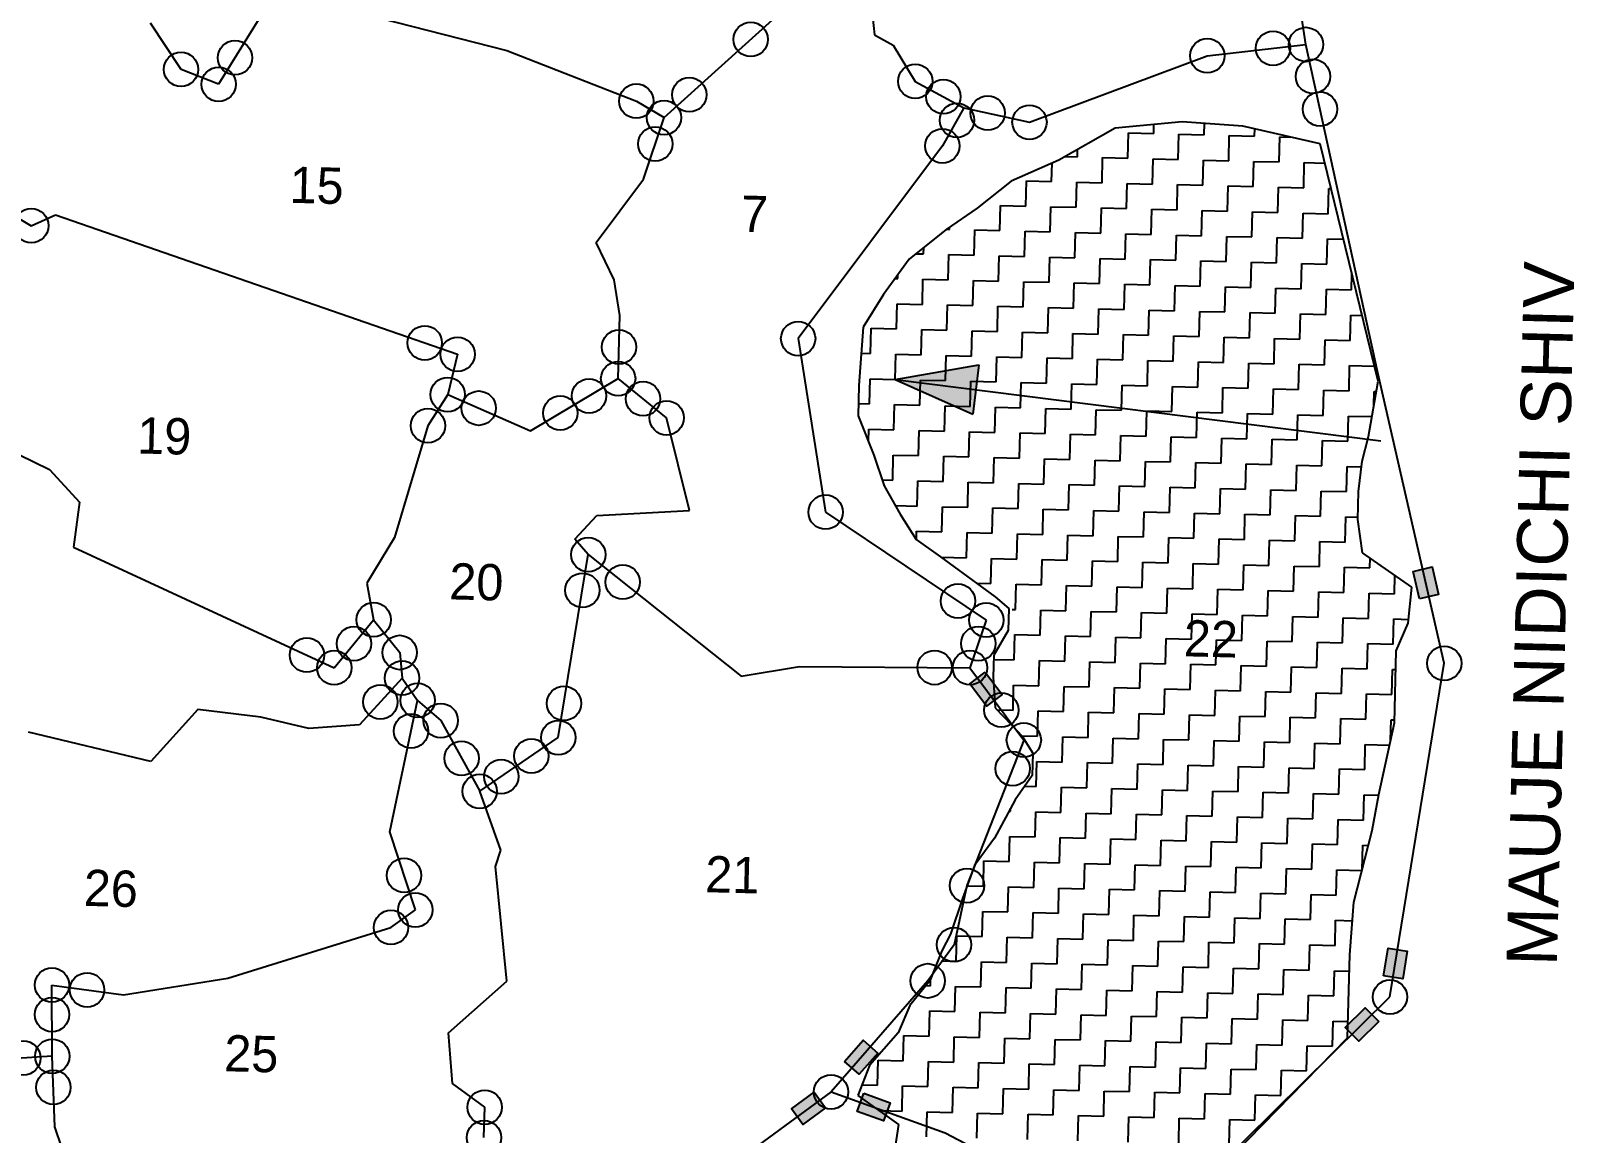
# Model space of a CAD drawing. Header units: metres. Extents: x 281733 to 284660, y 2048347 to 2052315.
# Drawn here: x 283250 to 283877, y 2049928 to 2050376 of the extents above; entities that cross this region are included whole.
import ezdxf
from ezdxf.enums import TextEntityAlignment as Align

# ---------------------------------------------------------------- set-up
doc = ezdxf.new("R2010")
doc.units = ezdxf.units.M
doc.header["$MEASUREMENT"] = 0
for name, color, linetype in [('POLY_HATCH', 12, 'Continuous'), ('POLY_PARCEL', 6, 'Continuous'), ('TEXT_MAPOUT', 7, 'Continuous'), ('TEXT_PARCEL', 7, 'Continuous'), ('V_BOUND_LINE', 7, 'Continuous')]:
    doc.layers.add(name, color=color, linetype=linetype)
doc.styles.get("Standard").update_dxf_attribs({"font": 'arial.ttf'})
doc.styles.add('TEXT_MAP', font='', dxfattribs={"height": 2.5})
doc.styles.get('TEXT_MAP').set_extended_font_data('Kruti Dev 050')

msp = doc.modelspace()

# ---------------------------------------------------------------- hatches: boundary and pattern name
h = msp.add_hatch(color=256)
h.paths.add_polyline_path([(283633.95, 2050229.92), (283635.22, 2050239.93), (283601.24, 2050234.07)])
h.paths.add_polyline_path([(283601.24, 2050234.07), (283632.68, 2050219.92), (283633.95, 2050229.92)])
for points in [[(283819.15, 2050157.92), (283811.47, 2050156.16), (283814.01, 2050145.05), (283821.7, 2050146.81)], [(283638.27, 2050101.41), (283644.59, 2050106.12), (283637.77, 2050115.25), (283631.45, 2050110.54)], [(283809.07, 2050002.03), (283801.29, 2050003.29), (283799.46, 2049992.04), (283807.24, 2049990.78)], [(283783.89, 2049971.05), (283789.43, 2049965.44), (283797.54, 2049973.44), (283792.01, 2049979.05)], [(283594.13, 2049960.65), (283588.19, 2049965.83), (283580.7, 2049957.24), (283586.64, 2049952.06)], [(283559.09, 2049937.99), (283563.76, 2049931.63), (283572.94, 2049938.38), (283568.28, 2049944.73)], [(283596.51, 2049933.09), (283599.16, 2049940.51), (283588.43, 2049944.35), (283585.78, 2049936.92)]]:
    msp.add_hatch(color=256).paths.add_polyline_path(points)

# ---------------------------------------------------------------- linework, layer by layer
for points in [[(283601.24, 2050234.07), (283635.22, 2050239.93)], [(283635.22, 2050239.93), (283632.68, 2050219.92)], [(283601.24, 2050234.07), (283798.31, 2050209.09)], [(283601.24, 2050234.07), (283632.68, 2050219.92)]]:
    msp.add_lwpolyline(points)
for points in [[(283814.01, 2050145.05), (283811.47, 2050156.16), (283819.15, 2050157.92), (283821.7, 2050146.81)], [(283637.77, 2050115.25), (283644.59, 2050106.12), (283638.27, 2050101.41), (283631.45, 2050110.54)], [(283799.46, 2049992.04), (283801.29, 2050003.29), (283809.07, 2050002.03), (283807.24, 2049990.78)], [(283797.54, 2049973.44), (283789.43, 2049965.44), (283783.89, 2049971.05), (283792.01, 2049979.05)], [(283580.7, 2049957.24), (283588.19, 2049965.83), (283594.13, 2049960.65), (283586.64, 2049952.06)], [(283572.94, 2049938.38), (283563.76, 2049931.63), (283559.09, 2049937.99), (283568.28, 2049944.73)], [(283588.43, 2049944.35), (283599.16, 2049940.51), (283596.51, 2049933.09), (283585.78, 2049936.92)]]:
    msp.add_lwpolyline(points, close=True)
for centre in [(283542.57, 2050372.02), (283333.26, 2050364.57), (283727.9, 2050365.39), (283754.6, 2050368.44), (283767.9, 2050369.97), (283311.35, 2050359.87), (283326.62, 2050353.83), (283609.35, 2050355.02), (283770.74, 2050357.02), (283496.17, 2050346.98), (283517.65, 2050349.56), (283620.81, 2050348.78), (283507.39, 2050340.3), (283626.29, 2050339.23), (283638.78, 2050342.13), (283773.64, 2050343.76), (283655.73, 2050338.43), (283503.82, 2050329.61), (283620.38, 2050328.82), (283250.56, 2050296.43), (283410.3, 2050248.87), (283489.1, 2050247.18), (283561.84, 2050250.62), (283423.59, 2050244.26), (283488.78, 2050234.37), (283419.58, 2050227.91), (283476.97, 2050227.35), (283498.89, 2050226.18), (283432.2, 2050222.38), (283465.28, 2050220.4), (283411.55, 2050215.27), (283508.43, 2050218.45), (283572.96, 2050180.18), (283476.65, 2050162.93), (283490.64, 2050151.79), (283474.29, 2050148.5), (283626.67, 2050144.12), (283389.53, 2050136.51), (283638.2, 2050136.38), (283381.54, 2050126.79), (283634.92, 2050126.85), (283362.43, 2050122.16), (283400.12, 2050123.22), (283373.52, 2050117.03), (283617.19, 2050117.13), (283631.54, 2050117.02), (283824.06, 2050118.83), (283401.1, 2050112.84), (283392.29, 2050103.17), (283407.37, 2050103.79), (283466.76, 2050102.54), (283416.78, 2050095.6), (283644.33, 2050099.87), (283404.75, 2050091.34), (283464.49, 2050088.7), (283653.43, 2050087.68), (283425.2, 2050080.29), (283453.55, 2050081.22), (283648.89, 2050076.08), (283441.3, 2050072.86), (283432.57, 2050066.89), (283401.91, 2050032.76), (283630.34, 2050028.63), (283406.46, 2050018.77), (283396.56, 2050011.62), (283625.1, 2050004.6), (283258.96, 2049988.26), (283614.45, 2049989.97), (283273.25, 2049986.3), (283802.05, 2049983.42), (283259.01, 2049976.29), (283247.35, 2049958.65), (283259.07, 2049959.37), (283259.57, 2049946.73), (283575.18, 2049944.9), (283434.61, 2049938.68), (283434.3, 2049926.35)]:
    msp.add_circle(centre, 6.97)
at = {"layer": 'POLY_HATCH'}
for p, q in [((283690.52, 2050335.95), (283667.67, 2050323.01)), ((283717.63, 2050338.64), (283690.52, 2050335.95)), ((283742.37, 2050336.89), (283717.63, 2050338.64)), ((283773.73, 2050329.63), (283742.37, 2050336.89)), ((283797.21, 2050233.34), (283773.73, 2050329.63)), ((283667.67, 2050323.01), (283648.3, 2050314.5)), ((283648.3, 2050314.5), (283634.51, 2050303.58)), ((283634.51, 2050303.58), (283621.9, 2050294.9)), ((283621.9, 2050294.9), (283606.95, 2050282.89)), ((283606.95, 2050282.89), (283596.45, 2050268.52)), ((283596.45, 2050268.52), (283588.23, 2050255.21)), ((283588.23, 2050255.21), (283586.51, 2050231.61)), ((283793.26, 2050210.92), (283797.21, 2050233.34)), ((283586.51, 2050231.61), (283586.19, 2050219.24)), ((283586.19, 2050219.24), (283592.55, 2050203.31)), ((283790.76, 2050200.85), (283793.26, 2050210.92)), ((283592.55, 2050203.31), (283596.74, 2050190.82)), ((283789.32, 2050188.51), (283790.76, 2050200.85)), ((283596.74, 2050190.82), (283603.21, 2050179.4)), ((283789.03, 2050177.25), (283789.32, 2050188.51)), ((283603.21, 2050179.4), (283609.71, 2050169.11)), ((283790.94, 2050163.7), (283789.03, 2050177.25)), ((283609.71, 2050169.11), (283619.67, 2050162.1)), ((283619.67, 2050162.1), (283630.73, 2050153.94)), ((283810.87, 2050149.68), (283790.94, 2050163.7)), ((283630.73, 2050153.94), (283641.79, 2050145.78)), ((283641.79, 2050145.78), (283647.31, 2050141.14)), ((283809.37, 2050135.08), (283810.87, 2050149.68)), ((283647.31, 2050141.14), (283647.08, 2050132.13)), ((283804.59, 2050123.95), (283809.37, 2050135.08)), ((283647.08, 2050132.13), (283641.2, 2050122.15)), ((283641.2, 2050122.15), (283640.97, 2050113.15)), ((283803.85, 2050094.69), (283804.59, 2050123.95)), ((283640.97, 2050113.15), (283641.78, 2050100.74)), ((283641.78, 2050100.74), (283648.37, 2050093.82)), ((283648.37, 2050093.82), (283652.76, 2050089.21)), ((283652.76, 2050089.21), (283657.09, 2050082.34)), ((283797.48, 2050065.58), (283803.85, 2050094.69)), ((283657.09, 2050082.34), (283656.86, 2050073.34)), ((283656.86, 2050073.34), (283649.85, 2050063.39)), ((283794.86, 2050051.01), (283797.48, 2050065.58)), ((283649.85, 2050063.39), (283641.58, 2050047.83)), ((283641.58, 2050047.83), (283633.41, 2050036.78)), ((283787.37, 2050021.93), (283794.86, 2050051.01)), ((283633.41, 2050036.78), (283628.57, 2050023.39)), ((283628.57, 2050023.39), (283623.7, 2050008.88)), ((283785.7, 2050000.58), (283787.37, 2050021.93)), ((283623.7, 2050008.88), (283620.15, 2050002.21)), ((283620.15, 2050002.21), (283615.33, 2049989.95)), ((283784.85, 2049966.82), (283785.7, 2050000.58)), ((283615.33, 2049989.95), (283607.2, 2049980.02)), ((283607.2, 2049980.02), (283602.41, 2049968.88)), ((283602.41, 2049968.88), (283590.81, 2049955.67)), ((283706.22, 2049886.62), (283784.85, 2049966.82)), ((283590.81, 2049955.67), (283585.99, 2049943.4)), ((283585.99, 2049943.4), (283602.6, 2049931.73)), ((283602.6, 2049931.73), (283601.25, 2049922.75))]:
    msp.add_line(p, q, dxfattribs=at)
at = {"layer": 'POLY_HATCH', "linetype": 'Continuous'}
for p, q in [((283695.65, 2050323.84), (283695.91, 2050334.07)), ((283695.91, 2050334.07), (283706.14, 2050333.81)), ((283706.14, 2050333.81), (283706.23, 2050337.51)), ((283716.11, 2050323.32), (283716.37, 2050333.55)), ((283716.37, 2050333.55), (283726.6, 2050333.29)), ((283726.6, 2050333.29), (283726.72, 2050338)), ((283747.07, 2050332.78), (283747.14, 2050335.79)), ((283675.18, 2050324.35), (283675.26, 2050327.31)), ((283736.58, 2050322.8), (283736.83, 2050333.03)), ((283736.83, 2050333.03), (283747.07, 2050332.78)), ((283757.04, 2050322.29), (283757.3, 2050332.52)), ((283757.3, 2050332.52), (283761.75, 2050332.41)), ((283664.69, 2050314.38), (283664.88, 2050321.79)), ((283670.25, 2050324.48), (283675.18, 2050324.35)), ((283685.16, 2050313.86), (283685.42, 2050324.09)), ((283685.42, 2050324.09), (283695.65, 2050323.84)), ((283705.62, 2050313.35), (283705.88, 2050323.58)), ((283705.88, 2050323.58), (283716.11, 2050323.32)), ((283726.09, 2050312.83), (283726.34, 2050323.06)), ((283726.34, 2050323.06), (283736.58, 2050322.8)), ((283746.55, 2050312.31), (283746.81, 2050322.54)), ((283746.81, 2050322.54), (283757.04, 2050322.29)), ((283767.01, 2050311.8), (283767.27, 2050322.03)), ((283767.27, 2050322.03), (283775.63, 2050321.82)), ((283654.2, 2050304.4), (283654.46, 2050314.64)), ((283654.46, 2050314.64), (283664.69, 2050314.38)), ((283674.67, 2050303.89), (283674.93, 2050314.12)), ((283674.93, 2050314.12), (283685.16, 2050313.86)), ((283695.13, 2050303.37), (283695.39, 2050313.6)), ((283695.39, 2050313.6), (283705.62, 2050313.35)), ((283715.6, 2050302.86), (283715.85, 2050313.09)), ((283715.85, 2050313.09), (283726.09, 2050312.83)), ((283736.06, 2050302.34), (283736.32, 2050312.57)), ((283736.32, 2050312.57), (283746.55, 2050312.31)), ((283756.52, 2050301.82), (283756.78, 2050312.05)), ((283756.78, 2050312.05), (283767.01, 2050311.8)), ((283776.99, 2050301.31), (283777.25, 2050311.54)), ((283777.25, 2050311.54), (283778.14, 2050311.52)), ((283643.71, 2050294.43), (283643.97, 2050304.66)), ((283643.97, 2050304.66), (283654.2, 2050304.4)), ((283664.18, 2050293.91), (283664.44, 2050304.15)), ((283664.44, 2050304.15), (283674.67, 2050303.89)), ((283684.64, 2050293.4), (283684.9, 2050303.63)), ((283684.9, 2050303.63), (283695.13, 2050303.37)), ((283705.11, 2050292.88), (283705.36, 2050303.11)), ((283705.36, 2050303.11), (283715.6, 2050302.86)), ((283725.57, 2050292.36), (283725.83, 2050302.6)), ((283725.83, 2050302.6), (283736.06, 2050302.34)), ((283746.03, 2050291.85), (283746.29, 2050302.08)), ((283746.29, 2050302.08), (283756.52, 2050301.82)), ((283623.25, 2050294.95), (283623.27, 2050295.84)), ((283766.5, 2050291.33), (283766.76, 2050301.56)), ((283766.76, 2050301.56), (283776.99, 2050301.31)), ((283622.02, 2050294.98), (283623.25, 2050294.95)), ((283633.22, 2050284.46), (283633.48, 2050294.69)), ((283633.48, 2050294.69), (283643.71, 2050294.43)), ((283653.69, 2050283.94), (283653.95, 2050294.17)), ((283653.95, 2050294.17), (283664.18, 2050293.91)), ((283674.15, 2050283.42), (283674.41, 2050293.66)), ((283674.41, 2050293.66), (283684.64, 2050293.4)), ((283694.62, 2050282.91), (283694.87, 2050293.14)), ((283694.87, 2050293.14), (283705.11, 2050292.88)), ((283715.08, 2050282.39), (283715.34, 2050292.62)), ((283715.34, 2050292.62), (283725.57, 2050292.36)), ((283735.54, 2050281.87), (283735.8, 2050292.11)), ((283735.8, 2050292.11), (283746.03, 2050291.85)), ((283756.01, 2050281.36), (283756.27, 2050291.59)), ((283756.27, 2050291.59), (283766.5, 2050291.33)), ((283776.47, 2050280.84), (283776.73, 2050291.07)), ((283776.73, 2050291.07), (283783.17, 2050290.91)), ((283609.64, 2050285.05), (283612.76, 2050284.97)), ((283612.76, 2050284.97), (283612.83, 2050287.61)), ((283622.73, 2050274.48), (283622.99, 2050284.71)), ((283622.99, 2050284.71), (283633.22, 2050284.46)), ((283643.2, 2050273.97), (283643.46, 2050284.2)), ((283643.46, 2050284.2), (283653.69, 2050283.94)), ((283663.66, 2050273.45), (283663.92, 2050283.68)), ((283663.92, 2050283.68), (283674.15, 2050283.42)), ((283684.13, 2050272.93), (283684.38, 2050283.17)), ((283684.38, 2050283.17), (283694.62, 2050282.91)), ((283704.59, 2050272.42), (283704.85, 2050282.65)), ((283704.85, 2050282.65), (283715.08, 2050282.39)), ((283725.05, 2050271.9), (283725.31, 2050282.13)), ((283725.31, 2050282.13), (283735.54, 2050281.87)), ((283745.52, 2050271.38), (283745.78, 2050281.62)), ((283745.78, 2050281.62), (283756.01, 2050281.36)), ((283765.98, 2050270.87), (283766.24, 2050281.1)), ((283766.24, 2050281.1), (283776.47, 2050280.84)), ((283601.2, 2050275.03), (283602.27, 2050275)), ((283602.27, 2050275), (283602.31, 2050276.54)), ((283612.24, 2050264.51), (283612.5, 2050274.74)), ((283612.5, 2050274.74), (283622.73, 2050274.48)), ((283632.71, 2050263.99), (283632.97, 2050274.22)), ((283632.97, 2050274.22), (283643.2, 2050273.97)), ((283653.17, 2050263.48), (283653.43, 2050273.71)), ((283653.43, 2050273.71), (283663.66, 2050273.45)), ((283673.64, 2050262.96), (283673.89, 2050273.19)), ((283673.89, 2050273.19), (283684.13, 2050272.93)), ((283694.1, 2050262.44), (283694.36, 2050272.68)), ((283694.36, 2050272.68), (283704.59, 2050272.42)), ((283714.56, 2050261.93), (283714.82, 2050272.16)), ((283714.82, 2050272.16), (283725.05, 2050271.9)), ((283735.03, 2050261.41), (283735.29, 2050271.64)), ((283735.29, 2050271.64), (283745.52, 2050271.38)), ((283755.49, 2050260.89), (283755.75, 2050271.13)), ((283755.75, 2050271.13), (283765.98, 2050270.87)), ((283786.45, 2050270.35), (283786.61, 2050276.81)), ((283601.75, 2050254.53), (283602.01, 2050264.77)), ((283602.01, 2050264.77), (283612.24, 2050264.51)), ((283775.96, 2050260.38), (283776.21, 2050270.61)), ((283776.21, 2050270.61), (283786.45, 2050270.35)), ((283622.22, 2050254.02), (283622.48, 2050264.25)), ((283622.48, 2050264.25), (283632.71, 2050263.99)), ((283642.68, 2050253.5), (283642.94, 2050263.73)), ((283642.94, 2050263.73), (283653.17, 2050263.48)), ((283663.15, 2050252.99), (283663.4, 2050263.22)), ((283663.4, 2050263.22), (283673.64, 2050262.96)), ((283683.61, 2050252.47), (283683.87, 2050262.7)), ((283683.87, 2050262.7), (283694.1, 2050262.44)), ((283704.07, 2050251.95), (283704.33, 2050262.19)), ((283704.33, 2050262.19), (283714.56, 2050261.93)), ((283724.54, 2050251.44), (283724.8, 2050261.67)), ((283724.8, 2050261.67), (283735.03, 2050261.41)), ((283745, 2050250.92), (283745.26, 2050261.15)), ((283745.26, 2050261.15), (283755.49, 2050260.89)), ((283765.47, 2050250.4), (283765.72, 2050260.64)), ((283765.72, 2050260.64), (283775.96, 2050260.38)), ((283785.93, 2050249.89), (283786.19, 2050260.12)), ((283786.19, 2050260.12), (283790.71, 2050260.01)), ((283591.26, 2050244.56), (283591.52, 2050254.79)), ((283591.52, 2050254.79), (283601.75, 2050254.53)), ((283611.73, 2050244.04), (283611.99, 2050254.28)), ((283611.99, 2050254.28), (283622.22, 2050254.02)), ((283632.19, 2050243.53), (283632.45, 2050253.76)), ((283632.45, 2050253.76), (283642.68, 2050253.5)), ((283652.66, 2050243.01), (283652.91, 2050253.24)), ((283652.91, 2050253.24), (283663.15, 2050252.99)), ((283673.12, 2050242.5), (283673.38, 2050252.73)), ((283673.38, 2050252.73), (283683.61, 2050252.47)), ((283693.58, 2050241.98), (283693.84, 2050252.21)), ((283693.84, 2050252.21), (283704.07, 2050251.95)), ((283714.05, 2050241.46), (283714.31, 2050251.7)), ((283714.31, 2050251.7), (283724.54, 2050251.44)), ((283734.51, 2050240.95), (283734.77, 2050251.18)), ((283734.77, 2050251.18), (283745, 2050250.92)), ((283754.98, 2050240.43), (283755.23, 2050250.66)), ((283755.23, 2050250.66), (283765.47, 2050250.4)), ((283775.44, 2050239.91), (283775.7, 2050250.15)), ((283775.7, 2050250.15), (283785.93, 2050249.89)), ((283587.46, 2050244.66), (283591.26, 2050244.56)), ((283601.24, 2050234.07), (283601.5, 2050244.3)), ((283601.5, 2050244.3), (283611.73, 2050244.04)), ((283621.7, 2050233.55), (283621.96, 2050243.79)), ((283621.96, 2050243.79), (283632.19, 2050243.53)), ((283642.17, 2050233.04), (283642.42, 2050243.27)), ((283642.42, 2050243.27), (283652.66, 2050243.01)), ((283662.63, 2050232.52), (283662.89, 2050242.75)), ((283662.89, 2050242.75), (283673.12, 2050242.5)), ((283683.09, 2050232.01), (283683.35, 2050242.24)), ((283683.35, 2050242.24), (283693.58, 2050241.98)), ((283703.56, 2050231.49), (283703.82, 2050241.72)), ((283703.82, 2050241.72), (283714.05, 2050241.46)), ((283724.02, 2050230.97), (283724.28, 2050241.21)), ((283724.28, 2050241.21), (283734.51, 2050240.95)), ((283744.49, 2050230.46), (283744.74, 2050240.69)), ((283744.74, 2050240.69), (283754.98, 2050240.43)), ((283764.95, 2050229.94), (283765.21, 2050240.17)), ((283765.21, 2050240.17), (283775.44, 2050239.91)), ((283785.41, 2050229.42), (283785.67, 2050239.66)), ((283785.67, 2050239.66), (283795.73, 2050239.4)), ((283590.75, 2050224.1), (283591.01, 2050234.33)), ((283591.01, 2050234.33), (283601.24, 2050234.07)), ((283611.21, 2050223.58), (283611.47, 2050233.81)), ((283611.47, 2050233.81), (283621.7, 2050233.55)), ((283631.68, 2050223.06), (283631.93, 2050233.3)), ((283631.93, 2050233.3), (283642.17, 2050233.04)), ((283652.14, 2050222.55), (283652.4, 2050232.78)), ((283652.4, 2050232.78), (283662.63, 2050232.52)), ((283672.6, 2050222.03), (283672.86, 2050232.26)), ((283672.86, 2050232.26), (283683.09, 2050232.01)), ((283693.07, 2050221.52), (283693.33, 2050231.75)), ((283693.33, 2050231.75), (283703.56, 2050231.49)), ((283713.53, 2050221), (283713.79, 2050231.23)), ((283713.79, 2050231.23), (283724.02, 2050230.97)), ((283734, 2050220.48), (283734.25, 2050230.72)), ((283734.25, 2050230.72), (283744.49, 2050230.46)), ((283754.46, 2050219.97), (283754.72, 2050230.2)), ((283754.72, 2050230.2), (283764.95, 2050229.94)), ((283774.92, 2050219.45), (283775.18, 2050229.68)), ((283775.18, 2050229.68), (283785.41, 2050229.42)), ((283795.51, 2050223.68), (283795.65, 2050229.17)), ((283795.65, 2050229.17), (283796.47, 2050229.15)), ((283586.32, 2050224.21), (283590.75, 2050224.1)), ((283600.72, 2050213.61), (283600.98, 2050223.84)), ((283600.98, 2050223.84), (283611.21, 2050223.58)), ((283621.19, 2050213.09), (283621.44, 2050223.32)), ((283621.44, 2050223.32), (283631.68, 2050223.06)), ((283641.65, 2050212.57), (283641.91, 2050222.81)), ((283641.91, 2050222.81), (283652.14, 2050222.55)), ((283662.11, 2050212.06), (283662.37, 2050222.29)), ((283662.37, 2050222.29), (283672.6, 2050222.03)), ((283682.58, 2050211.54), (283682.84, 2050221.77)), ((283682.84, 2050221.77), (283693.07, 2050221.52)), ((283703.04, 2050211.03), (283703.3, 2050221.26)), ((283703.3, 2050221.26), (283713.53, 2050221)), ((283723.51, 2050210.51), (283723.76, 2050220.74)), ((283723.76, 2050220.74), (283734, 2050220.48)), ((283743.97, 2050209.99), (283744.23, 2050220.23)), ((283744.23, 2050220.23), (283754.46, 2050219.97)), ((283764.43, 2050209.48), (283764.69, 2050219.71)), ((283764.69, 2050219.71), (283774.92, 2050219.45)), ((283784.9, 2050208.96), (283785.16, 2050219.19)), ((283785.16, 2050219.19), (283794.68, 2050218.95)), ((283590.36, 2050208.8), (283590.49, 2050213.86)), ((283590.49, 2050213.86), (283600.72, 2050213.61)), ((283610.7, 2050203.12), (283610.95, 2050213.35)), ((283610.95, 2050213.35), (283621.19, 2050213.09)), ((283631.16, 2050202.6), (283631.42, 2050212.83)), ((283631.42, 2050212.83), (283641.65, 2050212.57)), ((283651.62, 2050202.08), (283651.88, 2050212.32)), ((283651.88, 2050212.32), (283662.11, 2050212.06)), ((283672.09, 2050201.57), (283672.35, 2050211.8)), ((283672.35, 2050211.8), (283682.58, 2050211.54)), ((283692.55, 2050201.05), (283692.81, 2050211.28)), ((283692.81, 2050211.28), (283703.04, 2050211.03)), ((283713.02, 2050200.54), (283713.27, 2050210.77)), ((283713.27, 2050210.77), (283723.51, 2050210.51)), ((283733.48, 2050200.02), (283733.74, 2050210.25)), ((283733.74, 2050210.25), (283743.97, 2050209.99)), ((283753.94, 2050199.5), (283754.2, 2050209.74)), ((283754.2, 2050209.74), (283764.43, 2050209.48)), ((283774.41, 2050198.99), (283774.67, 2050209.22)), ((283774.67, 2050209.22), (283784.9, 2050208.96)), ((283600.21, 2050193.14), (283600.46, 2050203.37)), ((283600.46, 2050203.37), (283610.7, 2050203.12)), ((283620.67, 2050192.63), (283620.93, 2050202.86)), ((283620.93, 2050202.86), (283631.16, 2050202.6)), ((283641.13, 2050192.11), (283641.39, 2050202.34)), ((283641.39, 2050202.34), (283651.62, 2050202.08)), ((283661.6, 2050191.59), (283661.86, 2050201.83)), ((283661.86, 2050201.83), (283672.09, 2050201.57)), ((283682.06, 2050191.08), (283682.32, 2050201.31)), ((283682.32, 2050201.31), (283692.55, 2050201.05)), ((283702.53, 2050190.56), (283702.78, 2050200.79)), ((283702.78, 2050200.79), (283713.02, 2050200.54)), ((283722.99, 2050190.05), (283723.25, 2050200.28)), ((283723.25, 2050200.28), (283733.48, 2050200.02)), ((283743.45, 2050189.53), (283743.71, 2050199.76)), ((283743.71, 2050199.76), (283753.94, 2050199.5)), ((283763.92, 2050189.01), (283764.18, 2050199.25)), ((283764.18, 2050199.25), (283774.41, 2050198.99)), ((283784.38, 2050188.5), (283784.64, 2050198.73)), ((283784.64, 2050198.73), (283790.49, 2050198.58)), ((283595.93, 2050193.25), (283600.21, 2050193.14)), ((283610.18, 2050182.65), (283610.44, 2050192.88)), ((283610.44, 2050192.88), (283620.67, 2050192.63)), ((283630.64, 2050182.14), (283630.9, 2050192.37)), ((283630.9, 2050192.37), (283641.13, 2050192.11)), ((283651.11, 2050181.62), (283651.37, 2050191.85)), ((283651.37, 2050191.85), (283661.6, 2050191.59)), ((283671.57, 2050181.1), (283671.83, 2050191.34)), ((283671.83, 2050191.34), (283682.06, 2050191.08)), ((283692.04, 2050180.59), (283692.29, 2050190.82)), ((283692.29, 2050190.82), (283702.53, 2050190.56)), ((283712.5, 2050180.07), (283712.76, 2050190.3)), ((283712.76, 2050190.3), (283722.99, 2050190.05)), ((283732.96, 2050179.56), (283733.22, 2050189.79)), ((283733.22, 2050189.79), (283743.45, 2050189.53)), ((283753.43, 2050179.04), (283753.68, 2050189.27)), ((283753.68, 2050189.27), (283763.92, 2050189.01)), ((283773.89, 2050178.52), (283774.15, 2050188.76)), ((283774.15, 2050188.76), (283784.38, 2050188.5)), ((283601.24, 2050182.88), (283610.18, 2050182.65)), ((283620.15, 2050172.16), (283620.41, 2050182.39)), ((283620.41, 2050182.39), (283630.64, 2050182.14)), ((283640.62, 2050171.65), (283640.88, 2050181.88)), ((283640.88, 2050181.88), (283651.11, 2050181.62)), ((283661.08, 2050171.13), (283661.34, 2050181.36)), ((283661.34, 2050181.36), (283671.57, 2050181.1)), ((283681.55, 2050170.61), (283681.8, 2050180.85)), ((283681.8, 2050180.85), (283692.04, 2050180.59)), ((283702.01, 2050170.1), (283702.27, 2050180.33)), ((283702.27, 2050180.33), (283712.5, 2050180.07)), ((283722.47, 2050169.58), (283722.73, 2050179.81)), ((283722.73, 2050179.81), (283732.96, 2050179.56)), ((283742.94, 2050169.07), (283743.19, 2050179.3)), ((283743.19, 2050179.3), (283753.43, 2050179.04)), ((283763.4, 2050168.55), (283763.66, 2050178.78)), ((283763.66, 2050178.78), (283773.89, 2050178.52)), ((283783.86, 2050168.03), (283784.12, 2050178.27)), ((283784.12, 2050178.27), (283788.91, 2050178.14)), ((283609.84, 2050169.02), (283609.92, 2050172.42)), ((283609.92, 2050172.42), (283620.15, 2050172.16)), ((283630.13, 2050161.67), (283630.39, 2050171.9)), ((283630.39, 2050171.9), (283640.62, 2050171.65)), ((283650.59, 2050161.16), (283650.85, 2050171.39)), ((283650.85, 2050171.39), (283661.08, 2050171.13)), ((283671.06, 2050160.64), (283671.31, 2050170.87)), ((283671.31, 2050170.87), (283681.55, 2050170.61)), ((283691.52, 2050160.12), (283691.78, 2050170.36)), ((283691.78, 2050170.36), (283702.01, 2050170.1)), ((283711.98, 2050159.61), (283712.24, 2050169.84)), ((283712.24, 2050169.84), (283722.47, 2050169.58)), ((283732.45, 2050159.09), (283732.7, 2050169.32)), ((283732.7, 2050169.32), (283742.94, 2050169.07)), ((283752.91, 2050158.58), (283753.17, 2050168.81)), ((283753.17, 2050168.81), (283763.4, 2050168.55)), ((283773.37, 2050158.06), (283773.63, 2050168.29)), ((283773.63, 2050168.29), (283783.86, 2050168.03)), ((283619.9, 2050161.93), (283630.13, 2050161.67)), ((283640.1, 2050151.18), (283640.36, 2050161.41)), ((283640.36, 2050161.41), (283650.59, 2050161.16)), ((283660.57, 2050150.67), (283660.82, 2050160.9)), ((283660.82, 2050160.9), (283671.06, 2050160.64)), ((283681.03, 2050150.15), (283681.29, 2050160.38)), ((283681.29, 2050160.38), (283691.52, 2050160.12)), ((283701.49, 2050149.63), (283701.75, 2050159.87)), ((283701.75, 2050159.87), (283711.98, 2050159.61)), ((283721.96, 2050149.12), (283722.21, 2050159.35)), ((283722.21, 2050159.35), (283732.45, 2050159.09)), ((283742.42, 2050148.6), (283742.68, 2050158.83)), ((283742.68, 2050158.83), (283752.91, 2050158.58)), ((283762.88, 2050148.09), (283763.14, 2050158.32)), ((283763.14, 2050158.32), (283773.37, 2050158.06)), ((283793.84, 2050157.54), (283793.94, 2050161.59)), ((283783.35, 2050147.57), (283783.61, 2050157.8)), ((283783.61, 2050157.8), (283793.84, 2050157.54)), ((283803.81, 2050147.05), (283804, 2050154.51)), ((283634.27, 2050151.33), (283640.1, 2050151.18)), ((283650.08, 2050140.69), (283650.33, 2050150.92)), ((283650.33, 2050150.92), (283660.57, 2050150.67)), ((283670.54, 2050140.18), (283670.8, 2050150.41)), ((283670.8, 2050150.41), (283681.03, 2050150.15)), ((283691, 2050139.66), (283691.26, 2050149.89)), ((283691.26, 2050149.89), (283701.49, 2050149.63)), ((283711.47, 2050139.14), (283711.72, 2050149.38)), ((283711.72, 2050149.38), (283721.96, 2050149.12)), ((283731.93, 2050138.63), (283732.19, 2050148.86)), ((283732.19, 2050148.86), (283742.42, 2050148.6)), ((283752.39, 2050138.11), (283752.65, 2050148.34)), ((283752.65, 2050148.34), (283762.88, 2050148.09)), ((283772.86, 2050137.6), (283773.12, 2050147.83)), ((283773.12, 2050147.83), (283783.35, 2050147.57)), ((283793.32, 2050137.08), (283793.58, 2050147.31)), ((283793.58, 2050147.31), (283803.81, 2050147.05)), ((283648.64, 2050140.73), (283650.08, 2050140.69)), ((283660.05, 2050130.2), (283660.31, 2050140.43)), ((283660.31, 2050140.43), (283670.54, 2050140.18)), ((283680.51, 2050129.69), (283680.77, 2050139.92)), ((283680.77, 2050139.92), (283691, 2050139.66)), ((283700.98, 2050129.17), (283701.23, 2050139.4)), ((283701.23, 2050139.4), (283711.47, 2050139.14)), ((283721.44, 2050128.65), (283721.7, 2050138.89)), ((283721.7, 2050138.89), (283731.93, 2050138.63)), ((283741.9, 2050128.14), (283742.16, 2050138.37)), ((283742.16, 2050138.37), (283752.39, 2050138.11)), ((283762.37, 2050127.62), (283762.63, 2050137.85)), ((283762.63, 2050137.85), (283772.86, 2050137.6)), ((283782.83, 2050127.11), (283783.09, 2050137.34)), ((283783.09, 2050137.34), (283793.32, 2050137.08)), ((283803.3, 2050126.59), (283803.55, 2050136.82)), ((283803.55, 2050136.82), (283809.54, 2050136.67)), ((283649.56, 2050120.23), (283649.82, 2050130.46)), ((283649.82, 2050130.46), (283660.05, 2050130.2)), ((283670.02, 2050119.71), (283670.28, 2050129.94)), ((283670.28, 2050129.94), (283680.51, 2050129.69)), ((283690.49, 2050119.2), (283690.74, 2050129.43)), ((283690.74, 2050129.43), (283700.98, 2050129.17)), ((283710.95, 2050118.68), (283711.21, 2050128.91)), ((283711.21, 2050128.91), (283721.44, 2050128.65)), ((283731.41, 2050118.16), (283731.67, 2050128.4)), ((283731.67, 2050128.4), (283741.9, 2050128.14)), ((283751.88, 2050117.65), (283752.14, 2050127.88)), ((283752.14, 2050127.88), (283762.37, 2050127.62)), ((283772.34, 2050117.13), (283772.6, 2050127.36)), ((283772.6, 2050127.36), (283782.83, 2050127.11)), ((283792.81, 2050116.62), (283793.06, 2050126.85)), ((283793.06, 2050126.85), (283803.3, 2050126.59)), ((283641.15, 2050120.44), (283649.56, 2050120.23)), ((283659.53, 2050109.74), (283659.79, 2050119.97)), ((283659.79, 2050119.97), (283670.02, 2050119.71)), ((283680, 2050109.22), (283680.25, 2050119.45)), ((283680.25, 2050119.45), (283690.49, 2050119.2)), ((283700.46, 2050108.71), (283700.72, 2050118.94)), ((283700.72, 2050118.94), (283710.95, 2050118.68)), ((283720.92, 2050108.19), (283721.18, 2050118.42)), ((283721.18, 2050118.42), (283731.41, 2050118.16)), ((283741.39, 2050107.67), (283741.65, 2050117.91)), ((283741.65, 2050117.91), (283751.88, 2050117.65)), ((283761.85, 2050107.16), (283762.11, 2050117.39)), ((283762.11, 2050117.39), (283772.34, 2050117.13)), ((283782.32, 2050106.64), (283782.57, 2050116.87)), ((283782.57, 2050116.87), (283792.81, 2050116.62)), ((283802.78, 2050106.13), (283803.04, 2050116.36)), ((283803.04, 2050116.36), (283804.39, 2050116.32)), ((283649.04, 2050099.76), (283649.3, 2050110)), ((283649.3, 2050110), (283659.53, 2050109.74)), ((283669.51, 2050099.25), (283669.76, 2050109.48)), ((283669.76, 2050109.48), (283680, 2050109.22)), ((283689.97, 2050098.73), (283690.23, 2050108.96)), ((283690.23, 2050108.96), (283700.46, 2050108.71)), ((283710.43, 2050098.22), (283710.69, 2050108.45)), ((283710.69, 2050108.45), (283720.92, 2050108.19)), ((283730.9, 2050097.7), (283731.16, 2050107.93)), ((283731.16, 2050107.93), (283741.39, 2050107.67)), ((283751.36, 2050097.18), (283751.62, 2050107.42)), ((283751.62, 2050107.42), (283761.85, 2050107.16)), ((283771.83, 2050096.67), (283772.08, 2050106.9)), ((283772.08, 2050106.9), (283782.32, 2050106.64)), ((283792.29, 2050096.15), (283792.55, 2050106.38)), ((283792.55, 2050106.38), (283802.78, 2050106.13)), ((283642.56, 2050099.93), (283649.04, 2050099.76)), ((283659.02, 2050089.27), (283659.27, 2050099.51)), ((283659.27, 2050099.51), (283669.51, 2050099.25)), ((283679.48, 2050088.76), (283679.74, 2050098.99)), ((283679.74, 2050098.99), (283689.97, 2050098.73)), ((283699.94, 2050088.24), (283700.2, 2050098.47)), ((283700.2, 2050098.47), (283710.43, 2050098.22)), ((283720.41, 2050087.73), (283720.67, 2050097.96)), ((283720.67, 2050097.96), (283730.9, 2050097.7)), ((283740.87, 2050087.21), (283741.13, 2050097.44)), ((283741.13, 2050097.44), (283751.36, 2050097.18)), ((283761.34, 2050086.69), (283761.59, 2050096.93)), ((283761.59, 2050096.93), (283771.83, 2050096.67)), ((283781.8, 2050086.18), (283782.06, 2050096.41)), ((283782.06, 2050096.41), (283792.29, 2050096.15)), ((283802.31, 2050087.68), (283802.52, 2050095.89)), ((283802.52, 2050095.89), (283803.88, 2050095.86)), ((283652.54, 2050089.44), (283659.02, 2050089.27)), ((283668.99, 2050078.78), (283669.25, 2050089.02)), ((283669.25, 2050089.02), (283679.48, 2050088.76)), ((283689.45, 2050078.27), (283689.71, 2050088.5)), ((283689.71, 2050088.5), (283699.94, 2050088.24)), ((283709.92, 2050077.75), (283710.18, 2050087.98)), ((283710.18, 2050087.98), (283720.41, 2050087.73)), ((283730.38, 2050077.24), (283730.64, 2050087.47)), ((283730.64, 2050087.47), (283740.87, 2050087.21)), ((283750.85, 2050076.72), (283751.1, 2050086.95)), ((283751.1, 2050086.95), (283761.34, 2050086.69)), ((283771.31, 2050076.2), (283771.57, 2050086.44)), ((283771.57, 2050086.44), (283781.8, 2050086.18)), ((283791.77, 2050075.69), (283792.03, 2050085.92)), ((283792.03, 2050085.92), (283801.88, 2050085.67)), ((283658.5, 2050068.81), (283658.76, 2050079.04)), ((283658.76, 2050079.04), (283668.99, 2050078.78)), ((283678.96, 2050068.29), (283679.22, 2050078.53)), ((283679.22, 2050078.53), (283689.45, 2050078.27)), ((283699.43, 2050067.78), (283699.69, 2050078.01)), ((283699.69, 2050078.01), (283709.92, 2050077.75)), ((283719.89, 2050067.26), (283720.15, 2050077.49)), ((283720.15, 2050077.49), (283730.38, 2050077.24)), ((283740.36, 2050066.75), (283740.61, 2050076.98)), ((283740.61, 2050076.98), (283750.85, 2050076.72)), ((283760.82, 2050066.23), (283761.08, 2050076.46)), ((283761.08, 2050076.46), (283771.31, 2050076.2)), ((283781.28, 2050065.71), (283781.54, 2050075.95)), ((283781.54, 2050075.95), (283791.77, 2050075.69)), ((283653.76, 2050068.93), (283658.5, 2050068.81)), ((283668.47, 2050058.32), (283668.73, 2050068.55)), ((283668.73, 2050068.55), (283678.96, 2050068.29)), ((283688.94, 2050057.8), (283689.2, 2050068.04)), ((283689.2, 2050068.04), (283699.43, 2050067.78)), ((283709.4, 2050057.29), (283709.66, 2050067.52)), ((283709.66, 2050067.52), (283719.89, 2050067.26)), ((283729.87, 2050056.77), (283730.12, 2050067)), ((283730.12, 2050067), (283740.36, 2050066.75)), ((283750.33, 2050056.26), (283750.59, 2050066.49)), ((283750.59, 2050066.49), (283760.82, 2050066.23)), ((283770.79, 2050055.74), (283771.05, 2050065.97)), ((283771.05, 2050065.97), (283781.28, 2050065.71)), ((283791.26, 2050055.22), (283791.52, 2050065.46)), ((283791.52, 2050065.46), (283797.43, 2050065.31)), ((283647.44, 2050058.85), (283648.01, 2050058.84)), ((283648.01, 2050058.84), (283648.04, 2050059.98)), ((283657.98, 2050048.35), (283658.24, 2050058.58)), ((283658.24, 2050058.58), (283668.47, 2050058.32)), ((283678.45, 2050047.83), (283678.71, 2050058.06)), ((283678.71, 2050058.06), (283688.94, 2050057.8)), ((283698.91, 2050047.31), (283699.17, 2050057.55)), ((283699.17, 2050057.55), (283709.4, 2050057.29)), ((283719.38, 2050046.8), (283719.63, 2050057.03)), ((283719.63, 2050057.03), (283729.87, 2050056.77)), ((283739.84, 2050046.28), (283740.1, 2050056.51)), ((283740.1, 2050056.51), (283750.33, 2050056.26)), ((283760.3, 2050045.77), (283760.56, 2050056)), ((283760.56, 2050056), (283770.79, 2050055.74)), ((283780.77, 2050045.25), (283781.03, 2050055.48)), ((283781.03, 2050055.48), (283791.26, 2050055.22)), ((283647.49, 2050038.37), (283647.75, 2050048.61)), ((283647.75, 2050048.61), (283657.98, 2050048.35)), ((283667.96, 2050037.86), (283668.22, 2050048.09)), ((283668.22, 2050048.09), (283678.45, 2050047.83)), ((283688.42, 2050037.34), (283688.68, 2050047.57)), ((283688.68, 2050047.57), (283698.91, 2050047.31)), ((283708.89, 2050036.82), (283709.14, 2050047.06)), ((283709.14, 2050047.06), (283719.38, 2050046.8)), ((283729.35, 2050036.31), (283729.61, 2050046.54)), ((283729.61, 2050046.54), (283739.84, 2050046.28)), ((283749.81, 2050035.79), (283750.07, 2050046.02)), ((283750.07, 2050046.02), (283760.3, 2050045.77)), ((283770.28, 2050035.28), (283770.54, 2050045.51)), ((283770.54, 2050045.51), (283780.77, 2050045.25)), ((283790.75, 2050035.05), (283791, 2050044.99)), ((283791, 2050044.99), (283793.3, 2050044.93)), ((283637, 2050028.4), (283637.26, 2050038.63)), ((283637.26, 2050038.63), (283647.49, 2050038.37)), ((283657.47, 2050027.88), (283657.73, 2050038.12)), ((283657.73, 2050038.12), (283667.96, 2050037.86)), ((283677.93, 2050027.37), (283678.19, 2050037.6)), ((283678.19, 2050037.6), (283688.42, 2050037.34)), ((283698.4, 2050026.85), (283698.65, 2050037.08)), ((283698.65, 2050037.08), (283708.89, 2050036.82)), ((283718.86, 2050026.33), (283719.12, 2050036.57)), ((283719.12, 2050036.57), (283729.35, 2050036.31)), ((283739.32, 2050025.82), (283739.58, 2050036.05)), ((283739.58, 2050036.05), (283749.81, 2050035.79)), ((283759.79, 2050025.3), (283760.05, 2050035.53)), ((283760.05, 2050035.53), (283770.28, 2050035.28)), ((283780.25, 2050024.79), (283780.51, 2050035.02)), ((283780.51, 2050035.02), (283790.68, 2050034.76)), ((283630.44, 2050028.57), (283637, 2050028.4)), ((283646.98, 2050017.91), (283647.24, 2050028.14)), ((283647.24, 2050028.14), (283657.47, 2050027.88)), ((283667.44, 2050017.39), (283667.7, 2050027.63)), ((283667.7, 2050027.63), (283677.93, 2050027.37)), ((283687.91, 2050016.88), (283688.16, 2050027.11)), ((283688.16, 2050027.11), (283698.4, 2050026.85)), ((283708.37, 2050016.36), (283708.63, 2050026.59)), ((283708.63, 2050026.59), (283718.86, 2050026.33)), ((283728.83, 2050015.84), (283729.09, 2050026.08)), ((283729.09, 2050026.08), (283739.32, 2050025.82)), ((283749.3, 2050015.33), (283749.56, 2050025.56)), ((283749.56, 2050025.56), (283759.79, 2050025.3)), ((283769.76, 2050014.81), (283770.02, 2050025.04)), ((283770.02, 2050025.04), (283780.25, 2050024.79)), ((283636.49, 2050007.94), (283636.75, 2050018.17)), ((283636.75, 2050018.17), (283646.98, 2050017.91)), ((283656.95, 2050007.42), (283657.21, 2050017.65)), ((283657.21, 2050017.65), (283667.44, 2050017.39)), ((283677.42, 2050006.9), (283677.67, 2050017.14)), ((283677.67, 2050017.14), (283687.91, 2050016.88)), ((283697.88, 2050006.39), (283698.14, 2050016.62)), ((283698.14, 2050016.62), (283708.37, 2050016.36)), ((283718.34, 2050005.87), (283718.6, 2050016.1)), ((283718.6, 2050016.1), (283728.83, 2050015.84)), ((283738.81, 2050005.35), (283739.07, 2050015.59)), ((283739.07, 2050015.59), (283749.3, 2050015.33)), ((283759.27, 2050004.84), (283759.53, 2050015.07)), ((283759.53, 2050015.07), (283769.76, 2050014.81)), ((283779.73, 2050004.32), (283779.99, 2050014.55)), ((283779.99, 2050014.55), (283786.78, 2050014.38)), ((283626, 2049997.96), (283626.26, 2050008.19)), ((283626.26, 2050008.19), (283636.49, 2050007.94)), ((283646.46, 2049997.45), (283646.72, 2050007.68)), ((283646.72, 2050007.68), (283656.95, 2050007.42)), ((283666.93, 2049996.93), (283667.18, 2050007.16)), ((283667.18, 2050007.16), (283677.42, 2050006.9)), ((283687.39, 2049996.41), (283687.65, 2050006.65)), ((283687.65, 2050006.65), (283697.88, 2050006.39)), ((283707.85, 2049995.9), (283708.11, 2050006.13)), ((283708.11, 2050006.13), (283718.34, 2050005.87)), ((283728.32, 2049995.38), (283728.58, 2050005.61)), ((283728.58, 2050005.61), (283738.81, 2050005.35)), ((283748.78, 2049994.86), (283749.04, 2050005.1)), ((283749.04, 2050005.1), (283759.27, 2050004.84)), ((283769.24, 2049994.35), (283769.5, 2050004.58)), ((283769.5, 2050004.58), (283779.73, 2050004.32)), ((283620.08, 2049998.11), (283626, 2049997.96)), ((283635.97, 2049987.47), (283636.23, 2049997.7)), ((283636.23, 2049997.7), (283646.46, 2049997.45)), ((283656.44, 2049986.96), (283656.69, 2049997.19)), ((283656.69, 2049997.19), (283666.93, 2049996.93)), ((283676.9, 2049986.44), (283677.16, 2049996.67)), ((283677.16, 2049996.67), (283687.39, 2049996.41)), ((283697.36, 2049985.92), (283697.62, 2049996.16)), ((283697.62, 2049996.16), (283707.85, 2049995.9)), ((283717.83, 2049985.41), (283718.09, 2049995.64)), ((283718.09, 2049995.64), (283728.32, 2049995.38)), ((283738.29, 2049984.89), (283738.55, 2049995.12)), ((283738.55, 2049995.12), (283748.78, 2049994.86)), ((283615.51, 2049987.99), (283615.56, 2049990.23)), ((283758.75, 2049984.37), (283759.01, 2049994.61)), ((283759.01, 2049994.61), (283769.24, 2049994.35)), ((283779.22, 2049983.86), (283779.48, 2049994.09)), ((283779.48, 2049994.09), (283785.54, 2049993.94)), ((283613.76, 2049988.03), (283615.51, 2049987.99)), ((283625.48, 2049977.5), (283625.74, 2049987.73)), ((283625.74, 2049987.73), (283635.97, 2049987.47)), ((283645.95, 2049976.98), (283646.2, 2049987.21)), ((283646.2, 2049987.21), (283656.44, 2049986.96)), ((283666.41, 2049976.47), (283666.67, 2049986.7)), ((283666.67, 2049986.7), (283676.9, 2049986.44)), ((283686.87, 2049975.95), (283687.13, 2049986.18)), ((283687.13, 2049986.18), (283697.36, 2049985.92)), ((283707.34, 2049975.43), (283707.6, 2049985.67)), ((283707.6, 2049985.67), (283717.83, 2049985.41)), ((283727.8, 2049974.92), (283728.06, 2049985.15)), ((283728.06, 2049985.15), (283738.29, 2049984.89)), ((283748.26, 2049974.4), (283748.52, 2049984.63)), ((283748.52, 2049984.63), (283758.75, 2049984.37)), ((283768.73, 2049973.88), (283768.99, 2049984.12)), ((283768.99, 2049984.12), (283779.22, 2049983.86)), ((283614.99, 2049967.52), (283615.25, 2049977.76)), ((283615.25, 2049977.76), (283625.48, 2049977.5)), ((283635.46, 2049967.01), (283635.71, 2049977.24)), ((283635.71, 2049977.24), (283645.95, 2049976.98)), ((283655.92, 2049966.49), (283656.18, 2049976.72)), ((283656.18, 2049976.72), (283666.41, 2049976.47)), ((283676.38, 2049965.98), (283676.64, 2049976.21)), ((283676.64, 2049976.21), (283686.87, 2049975.95)), ((283696.85, 2049965.46), (283697.11, 2049975.69)), ((283697.11, 2049975.69), (283707.34, 2049975.43)), ((283717.31, 2049964.94), (283717.57, 2049975.17)), ((283717.57, 2049975.17), (283727.8, 2049974.92)), ((283737.77, 2049964.43), (283738.03, 2049974.66)), ((283738.03, 2049974.66), (283748.26, 2049974.4)), ((283758.24, 2049963.91), (283758.5, 2049974.14)), ((283758.5, 2049974.14), (283768.73, 2049973.88)), ((283778.7, 2049963.39), (283778.96, 2049973.63)), ((283778.96, 2049973.63), (283785.02, 2049973.47)), ((283604.5, 2049957.55), (283604.76, 2049967.78)), ((283604.76, 2049967.78), (283614.99, 2049967.52)), ((283624.97, 2049957.03), (283625.22, 2049967.27)), ((283625.22, 2049967.27), (283635.46, 2049967.01)), ((283645.43, 2049956.52), (283645.69, 2049966.75)), ((283645.69, 2049966.75), (283655.92, 2049966.49)), ((283665.89, 2049956), (283666.15, 2049966.23)), ((283666.15, 2049966.23), (283676.38, 2049965.98)), ((283686.36, 2049955.49), (283686.62, 2049965.72)), ((283686.62, 2049965.72), (283696.85, 2049965.46)), ((283706.82, 2049954.97), (283707.08, 2049965.2)), ((283707.08, 2049965.2), (283717.31, 2049964.94)), ((283727.28, 2049954.45), (283727.54, 2049964.68)), ((283727.54, 2049964.68), (283737.77, 2049964.43)), ((283747.75, 2049953.94), (283748.01, 2049964.17)), ((283748.01, 2049964.17), (283758.24, 2049963.91)), ((283594.01, 2049947.58), (283594.27, 2049957.81)), ((283594.27, 2049957.81), (283604.5, 2049957.55)), ((283768.21, 2049953.42), (283768.47, 2049963.65)), ((283768.47, 2049963.65), (283778.7, 2049963.39)), ((283614.48, 2049947.06), (283614.73, 2049957.29)), ((283614.73, 2049957.29), (283624.97, 2049957.03)), ((283634.94, 2049946.54), (283635.2, 2049956.78)), ((283635.2, 2049956.78), (283645.43, 2049956.52)), ((283655.4, 2049946.03), (283655.66, 2049956.26)), ((283655.66, 2049956.26), (283665.89, 2049956)), ((283675.87, 2049945.51), (283676.13, 2049955.74)), ((283676.13, 2049955.74), (283686.36, 2049955.49)), ((283696.33, 2049945), (283696.59, 2049955.23)), ((283696.59, 2049955.23), (283706.82, 2049954.97)), ((283716.79, 2049944.48), (283717.05, 2049954.71)), ((283717.05, 2049954.71), (283727.28, 2049954.45)), ((283737.26, 2049943.96), (283737.52, 2049954.19)), ((283737.52, 2049954.19), (283747.75, 2049953.94)), ((283757.72, 2049943.45), (283757.98, 2049953.68)), ((283757.98, 2049953.68), (283768.21, 2049953.42)), ((283587.7, 2049947.74), (283594.01, 2049947.58)), ((283603.99, 2049937.09), (283604.24, 2049947.32)), ((283604.24, 2049947.32), (283614.48, 2049947.06)), ((283624.45, 2049936.57), (283624.71, 2049946.8)), ((283624.71, 2049946.8), (283634.94, 2049946.54)), ((283644.91, 2049936.05), (283645.17, 2049946.29)), ((283645.17, 2049946.29), (283655.4, 2049946.03)), ((283665.38, 2049935.54), (283665.64, 2049945.77)), ((283665.64, 2049945.77), (283675.87, 2049945.51)), ((283685.84, 2049935.02), (283686.1, 2049945.25)), ((283686.1, 2049945.25), (283696.33, 2049945)), ((283706.3, 2049934.51), (283706.56, 2049944.74)), ((283706.56, 2049944.74), (283716.79, 2049944.48)), ((283726.77, 2049933.99), (283727.03, 2049944.22)), ((283727.03, 2049944.22), (283737.26, 2049943.96)), ((283747.23, 2049933.47), (283747.49, 2049943.7)), ((283747.49, 2049943.7), (283757.72, 2049943.45)), ((283594.64, 2049937.32), (283603.99, 2049937.09)), ((283613.96, 2049926.6), (283614.22, 2049936.83)), ((283614.22, 2049936.83), (283624.45, 2049936.57)), ((283634.42, 2049926.08), (283634.68, 2049936.31)), ((283634.68, 2049936.31), (283644.91, 2049936.05)), ((283654.89, 2049925.56), (283655.14, 2049935.8)), ((283655.14, 2049935.8), (283665.38, 2049935.54)), ((283675.35, 2049925.05), (283675.61, 2049935.28)), ((283675.61, 2049935.28), (283685.84, 2049935.02)), ((283695.81, 2049924.53), (283696.07, 2049934.76)), ((283696.07, 2049934.76), (283706.3, 2049934.51)), ((283716.28, 2049924.02), (283716.54, 2049934.25)), ((283716.54, 2049934.25), (283726.77, 2049933.99)), ((283736.74, 2049923.5), (283737, 2049933.73)), ((283737, 2049933.73), (283747.23, 2049933.47))]:
    msp.add_line(p, q, dxfattribs=at)
at = {"layer": 'POLY_PARCEL'}
for p, q in [((283345.39, 2050384.19), (283326.62, 2050353.83)), ((283591.6, 2050385.28), (283592.86, 2050373.94)), ((283311.35, 2050359.87), (283298.96, 2050378.68)), ((283385.86, 2050382.32), (283443.6, 2050367.5)), ((283507.39, 2050340.3), (283554.26, 2050382.56)), ((283592.86, 2050373.94), (283600.46, 2050369.64)), ((283443.6, 2050367.5), (283496.17, 2050346.98)), ((283600.46, 2050369.64), (283609.35, 2050355.02)), ((283655.73, 2050338.43), (283727.9, 2050365.39)), ((283727.9, 2050365.39), (283767.9, 2050369.97)), ((283326.62, 2050353.83), (283311.35, 2050359.87)), ((283609.35, 2050355.02), (283629.14, 2050344.24)), ((283496.17, 2050346.98), (283507.39, 2050340.3)), ((283499.05, 2050315.33), (283507.39, 2050340.3)), ((283629.14, 2050344.24), (283620.38, 2050328.82)), ((283629.14, 2050344.24), (283655.73, 2050338.43)), ((283620.38, 2050328.82), (283561.84, 2050250.62)), ((283479.88, 2050289.59), (283499.05, 2050315.33)), ((283237.8, 2050303.98), (283250.56, 2050296.43)), ((283250.56, 2050296.43), (283260.44, 2050300.81)), ((283260.44, 2050300.81), (283423.59, 2050244.26)), ((283487.22, 2050274.5), (283479.88, 2050289.59)), ((283489.43, 2050260.05), (283487.22, 2050274.5)), ((283488.78, 2050234.37), (283489.43, 2050260.05)), ((283561.84, 2050250.62), (283572.96, 2050180.18)), ((283423.59, 2050244.26), (283419.58, 2050227.91)), ((283453.15, 2050213.19), (283488.78, 2050234.37)), ((283508.43, 2050218.45), (283488.78, 2050234.37)), ((283419.58, 2050227.91), (283411.55, 2050215.27)), ((283419.58, 2050227.91), (283453.15, 2050213.19)), ((283411.55, 2050215.27), (283398.06, 2050169.86)), ((283517.73, 2050180.91), (283508.43, 2050218.45)), ((283245.56, 2050203.61), (283257.94, 2050197.51)), ((283257.94, 2050197.51), (283270.13, 2050184.2)), ((283270.13, 2050184.2), (283267.75, 2050165.95)), ((283471.15, 2050169.24), (283480.14, 2050178.78)), ((283480.14, 2050178.78), (283517.73, 2050180.91)), ((283572.96, 2050180.18), (283638.2, 2050136.38)), ((283267.75, 2050165.95), (283373.52, 2050117.03)), ((283398.06, 2050169.86), (283386.81, 2050151.36)), ((283476.65, 2050162.93), (283471.15, 2050169.24)), ((283464.49, 2050088.7), (283476.65, 2050162.93)), ((283476.65, 2050162.93), (283538.66, 2050113.56)), ((283386.81, 2050151.36), (283389.53, 2050136.51)), ((283373.52, 2050117.03), (283389.53, 2050136.51)), ((283389.53, 2050136.51), (283400.12, 2050123.22)), ((283638.2, 2050136.38), (283631.54, 2050117.02)), ((283400.12, 2050123.22), (283401.1, 2050112.84)), ((283538.66, 2050113.56), (283562.42, 2050117.59)), ((283562.42, 2050117.59), (283631.54, 2050117.02)), ((283631.54, 2050117.02), (283653.43, 2050087.68)), ((283401.1, 2050112.84), (283383.82, 2050093.86)), ((283401.1, 2050112.84), (283407.37, 2050103.79)), ((283396.15, 2050050.49), (283407.37, 2050103.79)), ((283407.37, 2050103.79), (283416.78, 2050095.6)), ((283318.15, 2050100.14), (283299.1, 2050079.04)), ((283343.78, 2050096.93), (283318.15, 2050100.14)), ((283363.21, 2050092.33), (283343.78, 2050096.93)), ((283416.78, 2050095.6), (283432.57, 2050066.89)), ((283299.1, 2050079.04), (283249.44, 2050090.87)), ((283383.82, 2050093.86), (283363.21, 2050092.33)), ((283432.57, 2050066.89), (283464.49, 2050088.7)), ((283653.43, 2050087.68), (283630.34, 2050028.63)), ((283441.22, 2050043.02), (283432.57, 2050066.89)), ((283406.46, 2050018.77), (283396.15, 2050050.49)), ((283439, 2050036.4), (283441.22, 2050043.02)), ((283443.62, 2049989.86), (283439, 2050036.4)), ((283630.34, 2050028.63), (283625.1, 2050004.6)), ((283396.56, 2050011.62), (283406.46, 2050018.77)), ((283330.31, 2049991.08), (283396.56, 2050011.62)), ((283625.1, 2050004.6), (283614.45, 2049989.97)), ((283288.02, 2049984.28), (283330.31, 2049991.08)), ((283419.95, 2049968.87), (283443.62, 2049989.86)), ((283614.45, 2049989.97), (283575.18, 2049944.9)), ((283259.07, 2049959.37), (283258.96, 2049988.26)), ((283258.96, 2049988.26), (283288.02, 2049984.28)), ((283421.48, 2049948.27), (283419.95, 2049968.87)), ((283259.07, 2049959.37), (283216.42, 2049956.75)), ((283260.2, 2049930.66), (283259.07, 2049959.37)), ((283434.61, 2049938.68), (283421.48, 2049948.27)), ((283575.18, 2049944.9), (283531.16, 2049912.6)), ((283575.18, 2049944.9), (283621.56, 2049928.31)), ((283434.3, 2049926.35), (283434.61, 2049938.68)), ((283268.38, 2049906.4), (283260.2, 2049930.66)), ((283621.56, 2049928.31), (283705.38, 2049884.4))]:
    msp.add_line(p, q, dxfattribs=at)
at = {"layer": 'V_BOUND_LINE'}
for p, q in [((283767.9, 2050369.97), (283760.83, 2050417.13)), ((283797.07, 2050236.71), (283767.9, 2050369.97)), ((283824.06, 2050118.83), (283797.07, 2050236.71)), ((283802.05, 2049983.42), (283824.06, 2050118.83)), ((283717.82, 2049900.35), (283802.05, 2049983.42))]:
    msp.add_line(p, q, dxfattribs=at)

# ---------------------------------------------------------------- texts
at = {"layer": 'TEXT_MAPOUT'}
msp.add_text('MAUJE NIDICHI SHIV', height=20.4704, rotation=88.55501, dxfattribs=at).set_placement((283869.78, 2049995.78))
at = {"layer": 'TEXT_PARCEL', "style": 'TEXT_MAP'}
for s, height, p in [('15', 14.739, (283366.4, 2050312.72)), ('7', 14.74, (283544.12, 2050301.21)), ('19', 14.739, (283304.56, 2050211.11)), ('20', 14.739, (283431.24, 2050151.9)), ('22', 14.739, (283729.36, 2050128.9)), ('21', 14.739, (283535.12, 2050033.16)), ('26', 14.739, (283282.89, 2050027.51)), ('25', 14.739, (283339.9, 2049960.39))]:
    msp.add_text(s, height=height, rotation=358.55501, dxfattribs=at).set_placement(p, align=Align.MIDDLE)

doc.saveas('drawing.dxf')
